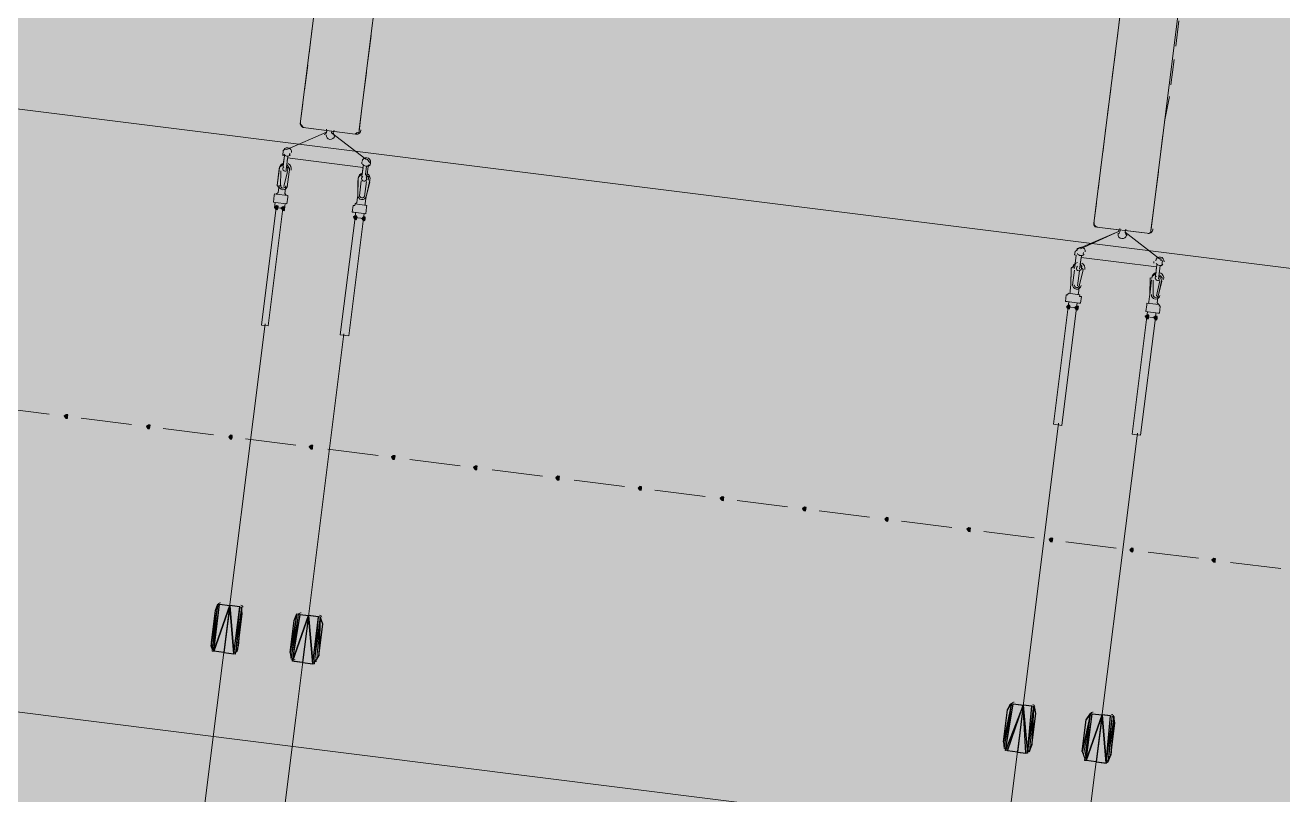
# Model space of a CAD drawing. Header units: metres. Extents: x -4 to 509425, y 7549 to 4732445.
# Drawn here: x 476061.07 to 476067.37, y 4719766.11 to 4719769.97 of the extents above; entities that cross this region are included whole.
import ezdxf

# ---------------------------------------------------------------- set-up
doc = ezdxf.new("R2010")
doc.units = ezdxf.units.M
doc.header["$LTSCALE"] = 0.01
doc.header["$MEASUREMENT"] = 0
doc.layers.get('0').update_dxf_attribs({"lineweight": 0})
doc.layers.add('_SUBESTACIÓN', color=1, linetype='Continuous')
doc.layers.add('SUBESTACION LA VID', color=253, linetype='Continuous')

# ---------------------------------------------------------------- blocks, each defined once
blk = doc.blocks.new('A$Cfff6051d')
at = {"layer": 'SUBESTACION LA VID', "transparency": 33554687}
h = blk.add_hatch(color=256, dxfattribs=at)
h.dxf.hatch_style = 2
h.paths.add_polyline_path([(476062.3392, 4719769.0539), (476062.3403, 4719769.0623), (476062.3319, 4719769.0633), (476062.3224, 4719769.056), (476062.3298, 4719769.0465), (476062.3382, 4719769.0455)])
h = blk.add_hatch(color=256, dxfattribs=at)
h.dxf.hatch_style = 2
h.paths.add_polyline_path([(476062.3728, 4719769.0497), (476062.3739, 4719769.0581), (476062.3655, 4719769.0591), (476062.356, 4719769.0518), (476062.3634, 4719769.0423), (476062.3718, 4719769.0413)])
h = blk.add_hatch(color=256, dxfattribs=at)
h.dxf.hatch_style = 2
h.paths.add_polyline_path([(476062.734, 4719769.0044), (476062.7351, 4719769.0128), (476062.7267, 4719769.0138), (476062.7172, 4719769.0065), (476062.7246, 4719768.997), (476062.733, 4719768.996)])
h = blk.add_hatch(color=256, dxfattribs=at)
h.dxf.hatch_style = 2
h.paths.add_polyline_path([(476062.776, 4719768.9991), (476062.7771, 4719769.0075), (476062.7687, 4719769.0086), (476062.7592, 4719769.0012), (476062.7666, 4719768.9918), (476062.775, 4719768.9907)])
h = blk.add_hatch(color=256, dxfattribs=at)
h.dxf.hatch_style = 2
h.paths.add_polyline_path([(476066.3042, 4719768.5568), (476066.3052, 4719768.5652), (476066.2968, 4719768.5662), (476066.2874, 4719768.5589), (476066.2947, 4719768.5494), (476066.3031, 4719768.5484)])
h = blk.add_hatch(color=256, dxfattribs=at)
h.dxf.hatch_style = 2
h.paths.add_polyline_path([(476066.3462, 4719768.5515), (476066.3472, 4719768.5599), (476066.3388, 4719768.561), (476066.3294, 4719768.5536), (476066.3367, 4719768.5442), (476066.3451, 4719768.5431)])
h = blk.add_hatch(color=256, dxfattribs=at)
h.dxf.hatch_style = 2
h.paths.add_polyline_path([(476066.699, 4719768.5073), (476066.7, 4719768.5157), (476066.6916, 4719768.5167), (476066.6822, 4719768.5094), (476066.6895, 4719768.4999), (476066.6979, 4719768.4989)])
h = blk.add_hatch(color=256, dxfattribs=at)
h.dxf.hatch_style = 2
h.paths.add_polyline_path([(476066.741, 4719768.502), (476066.742, 4719768.5104), (476066.7336, 4719768.5115), (476066.7242, 4719768.5041), (476066.7315, 4719768.4947), (476066.7399, 4719768.4936)])
h = blk.add_hatch(color=256, dxfattribs=at)
h.dxf.hatch_style = 2
h.paths.add_polyline_path([(476061.2867, 4719768.0084), (476061.2877, 4719768.0168), (476061.2793, 4719768.0178), (476061.2699, 4719768.0105), (476061.2772, 4719768.001), (476061.2856, 4719768)])
h = blk.add_hatch(color=256, dxfattribs=at)
h.dxf.hatch_style = 2
h.paths.add_polyline_path([(476061.6983, 4719767.9568), (476061.6993, 4719767.9652), (476061.6909, 4719767.9662), (476061.6815, 4719767.9589), (476061.6888, 4719767.9494), (476061.6972, 4719767.9484)])
h = blk.add_hatch(color=256, dxfattribs=at)
h.dxf.hatch_style = 2
h.paths.add_polyline_path([(476062.1099, 4719767.9052), (476062.1109, 4719767.9136), (476062.1025, 4719767.9146), (476062.0931, 4719767.9073), (476062.1004, 4719767.8978), (476062.1088, 4719767.8968)])
h = blk.add_hatch(color=256, dxfattribs=at)
h.dxf.hatch_style = 2
h.paths.add_polyline_path([(476062.5131, 4719767.8546), (476062.5142, 4719767.863), (476062.5058, 4719767.8641), (476062.4963, 4719767.8567), (476062.5036, 4719767.8473), (476062.512, 4719767.8462)])
h = blk.add_hatch(color=256, dxfattribs=at)
h.dxf.hatch_style = 2
h.paths.add_polyline_path([(476062.9247, 4719767.803), (476062.9258, 4719767.8114), (476062.9174, 4719767.8125), (476062.9079, 4719767.8051), (476062.9153, 4719767.7957), (476062.9237, 4719767.7946)])
h = blk.add_hatch(color=256, dxfattribs=at)
h.dxf.hatch_style = 2
h.paths.add_polyline_path([(476063.3363, 4719767.7514), (476063.3374, 4719767.7598), (476063.329, 4719767.7609), (476063.3195, 4719767.7535), (476063.3269, 4719767.7441), (476063.3353, 4719767.743)])
h = blk.add_hatch(color=256, dxfattribs=at)
h.dxf.hatch_style = 2
h.paths.add_polyline_path([(476063.748, 4719767.6998), (476063.749, 4719767.7082), (476063.7406, 4719767.7093), (476063.7312, 4719767.7019), (476063.7385, 4719767.6925), (476063.7469, 4719767.6914)])
h = blk.add_hatch(color=256, dxfattribs=at)
h.dxf.hatch_style = 2
h.paths.add_polyline_path([(476064.1596, 4719767.6482), (476064.1606, 4719767.6566), (476064.1522, 4719767.6576), (476064.1428, 4719767.6503), (476064.1501, 4719767.6408), (476064.1585, 4719767.6398)])
h = blk.add_hatch(color=256, dxfattribs=at)
h.dxf.hatch_style = 2
h.paths.add_polyline_path([(476064.5712, 4719767.5966), (476064.5722, 4719767.605), (476064.5638, 4719767.606), (476064.5544, 4719767.5987), (476064.5617, 4719767.5892), (476064.5701, 4719767.5882)])
h = blk.add_hatch(color=256, dxfattribs=at)
h.dxf.hatch_style = 2
h.paths.add_polyline_path([(476064.9828, 4719767.545), (476064.9839, 4719767.5534), (476064.9755, 4719767.5544), (476064.966, 4719767.5471), (476064.9734, 4719767.5376), (476064.9818, 4719767.5366)])
h = blk.add_hatch(color=256, dxfattribs=at)
h.dxf.hatch_style = 2
h.paths.add_polyline_path([(476065.3944, 4719767.4934), (476065.3955, 4719767.5018), (476065.3871, 4719767.5028), (476065.3776, 4719767.4955), (476065.385, 4719767.486), (476065.3934, 4719767.485)])
h = blk.add_hatch(color=256, dxfattribs=at)
h.dxf.hatch_style = 2
h.paths.add_polyline_path([(476065.806, 4719767.4418), (476065.8071, 4719767.4502), (476065.7987, 4719767.4512), (476065.7892, 4719767.4439), (476065.7966, 4719767.4344), (476065.805, 4719767.4334)])
h = blk.add_hatch(color=256, dxfattribs=at)
h.dxf.hatch_style = 2
h.paths.add_polyline_path([(476066.2177, 4719767.3902), (476066.2187, 4719767.3986), (476066.2103, 4719767.3996), (476066.2009, 4719767.3923), (476066.2082, 4719767.3828), (476066.2166, 4719767.3818)])
h = blk.add_hatch(color=256, dxfattribs=at)
h.dxf.hatch_style = 2
h.paths.add_polyline_path([(476066.6209, 4719767.3396), (476066.6219, 4719767.348), (476066.6135, 4719767.3491), (476066.6041, 4719767.3417), (476066.6114, 4719767.3323), (476066.6198, 4719767.3312)])
h = blk.add_hatch(color=256, dxfattribs=at)
h.dxf.hatch_style = 2
h.paths.add_polyline_path([(476067.0325, 4719767.288), (476067.0335, 4719767.2964), (476067.0251, 4719767.2975), (476067.0157, 4719767.2901), (476067.023, 4719767.2807), (476067.0314, 4719767.2796)])
at = {"layer": 'SUBESTACION LA VID', "lineweight": 15}
for p, q in [((476076.4761, 4719767.6143), (475978.9986, 4719779.835)), ((476076.1032, 4719764.6406), (475978.6258, 4719776.8613)), ((476066.5409, 4719769.9008), (476066.5567, 4719770.0268)), ((476062.496, 4719769.8277), (476062.5118, 4719769.9537)), ((476066.8507, 4719769.99), (476066.835, 4719769.864)), ((476062.8058, 4719769.9169), (476062.79, 4719769.7909)), ((476066.5167, 4719769.7076), (476066.5325, 4719769.8336)), ((476062.4728, 4719769.6429), (476062.4886, 4719769.7689)), ((476066.8265, 4719769.7968), (476066.8107, 4719769.6708)), ((476062.7826, 4719769.7321), (476062.7668, 4719769.6061)), ((476066.4936, 4719769.5228), (476066.5093, 4719769.6488)), ((476062.4517, 4719769.4749), (476062.4644, 4719769.5757)), ((476066.8034, 4719769.612), (476066.7792, 4719769.487)), ((476062.7584, 4719769.5389), (476062.7457, 4719769.4381)), ((476062.7268, 4719769.4234), (476062.4664, 4719769.456)), ((476066.4693, 4719769.3296), (476066.4851, 4719769.4556)), ((476062.3845, 4719769.3468), (476062.583, 4719769.4329)), ((476062.7793, 4719769.2973), (476062.6082, 4719769.4297)), ((476066.7707, 4719769.4198), (476066.7549, 4719769.2938)), ((476062.3656, 4719769.3321), (476062.3645, 4719769.3237)), ((476062.3992, 4719769.3279), (476062.3981, 4719769.3195)), ((476062.3634, 4719769.2471), (476062.3719, 4719769.3143)), ((476062.3803, 4719769.245), (476062.3887, 4719769.3122)), ((476062.7656, 4719769.2564), (476062.3876, 4719769.3038)), ((476062.7583, 4719769.1976), (476062.7667, 4719769.2648)), ((476062.7604, 4719769.2826), (476062.7593, 4719769.2742)), ((476062.7835, 4719769.1944), (476062.7919, 4719769.2616)), ((476062.8024, 4719769.2774), (476062.8013, 4719769.269)), ((476066.4462, 4719769.1448), (476066.462, 4719769.2708)), ((476062.3456, 4719769.2408), (476062.3361, 4719769.1652)), ((476062.354, 4719769.2397), (476062.3529, 4719769.1631)), ((476062.3876, 4719769.2355), (476062.3697, 4719769.161)), ((476062.396, 4719769.2345), (476062.3865, 4719769.1589)), ((476066.7476, 4719769.235), (476066.7318, 4719769.109)), ((476062.3435, 4719769.1557), (476062.3403, 4719769.1305)), ((476062.3771, 4719769.1515), (476062.3739, 4719769.1263)), ((476062.7404, 4719769.1913), (476062.7393, 4719769.1146)), ((476062.7572, 4719769.1892), (476062.7477, 4719769.1136)), ((476062.7824, 4719769.186), (476062.7729, 4719769.1104)), ((476062.7992, 4719769.1839), (476062.7813, 4719769.1094)), ((476062.3214, 4719769.1158), (476062.3172, 4719769.0822)), ((476062.3256, 4719769.0812), (476062.3224, 4719769.056)), ((476062.3844, 4719769.0738), (476062.3256, 4719769.0812)), ((476062.3256, 4719769.0812), (476062.3256, 4719769.0812)), ((476062.3298, 4719769.1148), (476062.3298, 4719769.1148)), ((476062.3308, 4719769.1232), (476062.3403, 4719769.1305)), ((476062.3897, 4719769.1158), (476062.3308, 4719769.1232)), ((476062.376, 4719769.0749), (476062.3728, 4719769.0497)), ((476062.3813, 4719769.1169), (476062.3739, 4719769.1263)), ((476062.3886, 4719769.1074), (476062.3844, 4719769.0738)), ((476062.3844, 4719769.0738), (476062.3844, 4719769.0738)), ((476062.3886, 4719769.1074), (476062.3886, 4719769.1074)), ((476062.7257, 4719769.0737), (476062.7351, 4719769.081)), ((476062.7257, 4719769.0737), (476062.7845, 4719769.0663)), ((476062.7383, 4719769.1062), (476062.7351, 4719769.081)), ((476062.7761, 4719769.0674), (476062.7771, 4719769.0758)), ((476062.7803, 4719769.101), (476062.7771, 4719769.0758)), ((476066.4251, 4719768.9768), (476066.4377, 4719769.0776)), ((476062.3308, 4719769.0549), (476062.2571, 4719768.4669)), ((476062.3644, 4719769.0507), (476062.2907, 4719768.4627)), ((476062.3644, 4719769.0507), (476062.3308, 4719769.0549)), ((476062.7162, 4719769.0663), (476062.712, 4719769.0327)), ((476062.7204, 4719769.0317), (476062.7792, 4719769.0243)), ((476062.7204, 4719769.0317), (476062.7204, 4719769.0317)), ((476062.7246, 4719769.0653), (476062.7246, 4719769.0653)), ((476062.7288, 4719769.0306), (476062.7256, 4719769.0054)), ((476062.7708, 4719769.0254), (476062.7676, 4719769.0002)), ((476062.7834, 4719769.0579), (476062.7792, 4719769.0243)), ((476062.7792, 4719769.0243), (476062.7792, 4719769.0243)), ((476062.7834, 4719769.0579), (476062.7834, 4719769.0579)), ((476066.7233, 4719769.0418), (476066.7107, 4719768.941)), ((476062.7256, 4719769.0054), (476062.6519, 4719768.4174)), ((476062.7676, 4719769.0002), (476062.6939, 4719768.4121)), ((476062.7256, 4719769.0054), (476062.7676, 4719769.0002)), ((476066.6918, 4719768.9263), (476066.4398, 4719768.9579)), ((476066.3578, 4719768.8487), (476066.5479, 4719768.9358)), ((476066.7527, 4719768.7992), (476066.5815, 4719768.9316)), ((476066.3284, 4719768.75), (476066.3368, 4719768.8172)), ((476066.3305, 4719768.8351), (476066.3295, 4719768.8267)), ((476066.3725, 4719768.8298), (476066.3715, 4719768.8214)), ((476066.3536, 4719768.7468), (476066.362, 4719768.814)), ((476066.739, 4719768.7583), (476066.361, 4719768.8056)), ((476066.7253, 4719768.7856), (476066.7243, 4719768.7772)), ((476066.7316, 4719768.6994), (476066.74, 4719768.7667)), ((476066.7484, 4719768.6973), (476066.7568, 4719768.7645)), ((476066.7673, 4719768.7803), (476066.7663, 4719768.7719)), ((476066.3105, 4719768.7437), (476066.3095, 4719768.6671)), ((476066.3273, 4719768.7416), (476066.3179, 4719768.666)), ((476066.3525, 4719768.7384), (476066.3431, 4719768.6628)), ((476066.3694, 4719768.7363), (476066.3515, 4719768.6618)), ((476066.7138, 4719768.6932), (476066.7043, 4719768.6176)), ((476066.7222, 4719768.6921), (476066.7211, 4719768.6154)), ((476066.3042, 4719768.6251), (476066.3053, 4719768.6335)), ((476066.3084, 4719768.6587), (476066.3053, 4719768.6335)), ((476066.3462, 4719768.6198), (476066.3473, 4719768.6282)), ((476066.3504, 4719768.6534), (476066.3473, 4719768.6282)), ((476066.7558, 4719768.6879), (476066.7379, 4719768.6133)), ((476066.7642, 4719768.6868), (476066.7463, 4719768.6123)), ((476066.2864, 4719768.6188), (476066.2821, 4719768.5851)), ((476066.3493, 4719768.5767), (476066.2905, 4719768.5841)), ((476066.2905, 4719768.5841), (476066.2905, 4719768.5841)), ((476066.2948, 4719768.6177), (476066.2948, 4719768.6177)), ((476066.3546, 4719768.6187), (476066.2958, 4719768.6261)), ((476066.3409, 4719768.5778), (476066.3378, 4719768.5526)), ((476066.3493, 4719768.5767), (476066.3493, 4719768.5767)), ((476066.3536, 4719768.6103), (476066.3536, 4719768.6103)), ((476066.362, 4719768.6093), (476066.3577, 4719768.5757)), ((476066.6896, 4719768.5682), (476066.6854, 4719768.5346)), ((476066.6896, 4719768.5682), (476066.6896, 4719768.5682)), ((476066.6906, 4719768.5766), (476066.7494, 4719768.5692)), ((476066.699, 4719768.5756), (476066.7001, 4719768.584)), ((476066.7032, 4719768.6092), (476066.7001, 4719768.584)), ((476066.7452, 4719768.6039), (476066.7421, 4719768.5787)), ((476066.7494, 4719768.5692), (476066.7421, 4719768.5787)), ((476066.3378, 4719768.5526), (476066.2641, 4719767.9646)), ((476066.3378, 4719768.5526), (476066.2958, 4719768.5578)), ((476066.6906, 4719768.5083), (476066.6169, 4719767.9203)), ((476066.7326, 4719768.5031), (476066.6589, 4719767.9151)), ((476066.6854, 4719768.5346), (476066.7442, 4719768.5272)), ((476066.6854, 4719768.5346), (476066.6854, 4719768.5346)), ((476066.6938, 4719768.5335), (476066.6906, 4719768.5083)), ((476066.6906, 4719768.5083), (476066.7326, 4719768.5031)), ((476066.7358, 4719768.5283), (476066.7326, 4719768.5031)), ((476066.7442, 4719768.5272), (476066.7442, 4719768.5272)), ((476066.7484, 4719768.5608), (476066.7484, 4719768.5608)), ((476066.7568, 4719768.5598), (476066.7526, 4719768.5262)), ((476062.2907, 4719768.4627), (476062.2571, 4719768.4669)), ((476062.6519, 4719768.4174), (476062.6939, 4719768.4121)), ((476061.1943, 4719768.02), (476060.9422, 4719768.0515)), ((476061.6059, 4719767.9684), (476061.3539, 4719767.9999)), ((476062.0175, 4719767.9167), (476061.7655, 4719767.9483)), ((476066.2641, 4719767.9646), (476066.2221, 4719767.9698)), ((476062.4291, 4719767.8651), (476062.1771, 4719767.8967)), ((476066.6169, 4719767.9203), (476066.6589, 4719767.9151)), ((476062.8407, 4719767.8135), (476062.5887, 4719767.8451)), ((476063.2523, 4719767.7619), (476063.0003, 4719767.7935)), ((476063.6639, 4719767.7103), (476063.4119, 4719767.7419)), ((476064.0756, 4719767.6587), (476063.8236, 4719767.6903)), ((476064.4788, 4719767.6082), (476064.2268, 4719767.6398)), ((476064.8904, 4719767.5566), (476064.6384, 4719767.5882)), ((476065.302, 4719767.505), (476065.05, 4719767.5366)), ((476065.7136, 4719767.4534), (476065.4616, 4719767.485)), ((476066.1252, 4719767.4018), (476065.8732, 4719767.4334)), ((476066.5369, 4719767.3502), (476066.2849, 4719767.3817)), ((476066.9485, 4719767.2986), (476066.6965, 4719767.3301)), ((476067.3601, 4719767.2469), (476067.1081, 4719767.2785)), ((476062.0476, 4719767.0683), (476062.1484, 4719767.0556)), ((476062.0685, 4719766.8267), (476062.098, 4719767.0619)), ((476062.4508, 4719767.0177), (476062.5432, 4719767.0061)), ((476062.4634, 4719766.7772), (476062.4928, 4719767.0124)), ((476062.1189, 4719766.8204), (476062.0181, 4719766.8331)), ((476062.5138, 4719766.7709), (476062.4214, 4719766.7825)), ((476066.021, 4719766.5701), (476066.1134, 4719766.5585)), ((476066.0419, 4719766.3286), (476066.0714, 4719766.5638)), ((476066.4158, 4719766.5206), (476066.5082, 4719766.509)), ((476066.4367, 4719766.2791), (476066.4662, 4719766.5143)), ((476066.0839, 4719766.3233), (476065.9915, 4719766.3349)), ((476066.4787, 4719766.2738), (476066.3863, 4719766.2854))]:
    blk.add_line(p, q, dxfattribs=at)
at = {"layer": 'SUBESTACION LA VID', "lineweight": 0}
for p, q in [((476062.098, 4719767.0619), (476062.0181, 4719766.8331)), ((476062.0392, 4719767.0693), (476062.0266, 4719767.0368)), ((476062.098, 4719767.0619), (476062.1189, 4719766.8204)), ((476062.1568, 4719767.0546), (476062.161, 4719767.0199)), ((476062.4928, 4719767.0124), (476062.413, 4719766.7836)), ((476062.434, 4719767.0198), (476062.4214, 4719766.9873)), ((476062.4928, 4719767.0124), (476062.5138, 4719766.7709)), ((476062.5516, 4719767.0051), (476062.5642, 4719766.9694)), ((476066.0714, 4719766.5638), (476065.9915, 4719766.3349)), ((476066.0126, 4719766.5712), (476065.9916, 4719766.5397)), ((476066.0714, 4719766.5638), (476066.0839, 4719766.3233)), ((476066.1218, 4719766.5575), (476066.1344, 4719766.5218)), ((476066.4662, 4719766.5143), (476066.3863, 4719766.2854)), ((476066.4074, 4719766.5217), (476066.3864, 4719766.4902)), ((476066.4662, 4719766.5143), (476066.4871, 4719766.2728)), ((476066.525, 4719766.5069), (476066.5292, 4719766.4723))]:
    blk.add_line(p, q, dxfattribs=at)
at = {"layer": 'SUBESTACION LA VID', "lineweight": 15}
for points in [[(476062.2571, 4719768.4669), (476062.2907, 4719768.4627), (476062.3644, 4719769.0507), (476062.3728, 4719769.0497), (476062.376, 4719769.0749), (476062.3844, 4719769.0738), (476062.3886, 4719769.1074), (476062.3897, 4719769.1158), (476062.3813, 4719769.1169), (476062.3739, 4719769.1263), (476062.3771, 4719769.1515), (476062.3865, 4719769.1589), (476062.396, 4719769.2345), (476062.3971, 4719769.2429), (476062.3981, 4719769.2513), (476062.3908, 4719769.2607), (476062.3834, 4719769.2702), (476062.3876, 4719769.3038), (476062.7656, 4719769.2564), (476062.7614, 4719769.2228), (476062.752, 4719769.2154), (476062.7425, 4719769.2081), (476062.7415, 4719769.1997), (476062.7393, 4719769.1146), (476062.7383, 4719769.1062), (476062.7351, 4719769.081), (476062.7257, 4719769.0737), (476062.7246, 4719769.0653), (476062.7162, 4719769.0663), (476062.712, 4719769.0327), (476062.7204, 4719769.0317), (476062.7288, 4719769.0306), (476062.7256, 4719769.0054), (476062.6519, 4719768.4174), (476062.6939, 4719768.4121), (476062.7676, 4719769.0002), (476062.7708, 4719769.0254), (476062.7792, 4719769.0243), (476062.7834, 4719769.0579), (476062.7845, 4719769.0663), (476062.7761, 4719769.0674), (476062.7771, 4719769.0758), (476062.7803, 4719769.101), (476062.7813, 4719769.1094), (476062.8003, 4719769.1923), (476062.7919, 4719769.1934), (476062.7929, 4719769.2018), (476062.794, 4719769.2102), (476062.7856, 4719769.2112), (476062.7782, 4719769.2207), (476062.7835, 4719769.2627), (476062.7919, 4719769.2616), (476062.8013, 4719769.269), (476062.8024, 4719769.2774), (476062.795, 4719769.2868), (476062.7877, 4719769.2963), (476062.7793, 4719769.2973), (476062.6082, 4719769.4297), (476062.6092, 4719769.4381), (476062.7268, 4719769.4234), (476062.7363, 4719769.4307), (476062.7447, 4719769.4297), (476062.7457, 4719769.4381), (476062.7468, 4719769.4465), (476063.0175, 4719771.6054)], [(476062.7224, 4719771.6338), (476062.4517, 4719769.4749), (476062.4591, 4719769.4655), (476062.4664, 4719769.456), (476062.584, 4719769.4413), (476062.583, 4719769.4329), (476062.3845, 4719769.3468), (476062.3761, 4719769.3479), (476062.3666, 4719769.3405), (476062.3656, 4719769.3321), (476062.3645, 4719769.3237), (476062.3635, 4719769.3153), (476062.3719, 4719769.3143), (476062.3666, 4719769.2723), (476062.3571, 4719769.2649), (476062.3477, 4719769.2576), (476062.3466, 4719769.2492), (476062.3361, 4719769.1652), (476062.3435, 4719769.1557), (476062.3403, 4719769.1305), (476062.3308, 4719769.1232), (476062.3224, 4719769.1242), (476062.3214, 4719769.1158), (476062.3172, 4719769.0822), (476062.3256, 4719769.0812), (476062.3224, 4719769.056), (476062.3308, 4719769.0549), (476062.2571, 4719768.4669)], [(476066.2221, 4719767.9698), (476066.2641, 4719767.9646), (476066.3378, 4719768.5526), (476066.3409, 4719768.5778), (476066.3493, 4719768.5767), (476066.3577, 4719768.5757), (476066.362, 4719768.6093), (476066.3536, 4719768.6103), (476066.3546, 4719768.6187), (476066.3462, 4719768.6198), (476066.3473, 4719768.6282), (476066.3504, 4719768.6534), (476066.3515, 4719768.6618), (476066.3694, 4719768.7363), (476066.3704, 4719768.7447), (476066.3631, 4719768.7542), (476066.3641, 4719768.7626), (476066.3568, 4719768.772), (476066.361, 4719768.8056), (476066.739, 4719768.7583), (476066.7348, 4719768.7246), (476066.7253, 4719768.7173), (476066.7159, 4719768.71), (476066.7148, 4719768.7016), (476066.7064, 4719768.7026), (476066.7043, 4719768.6176), (476066.7032, 4719768.6092), (476066.7001, 4719768.584), (476066.699, 4719768.5756), (476066.6906, 4719768.5766), (476066.6896, 4719768.5682), (476066.6854, 4719768.5346), (476066.6938, 4719768.5335), (476066.6906, 4719768.5083), (476066.6169, 4719767.9203), (476066.6589, 4719767.9151), (476066.7326, 4719768.5031), (476066.7358, 4719768.5283), (476066.7442, 4719768.5272), (476066.7526, 4719768.5262), (476066.7568, 4719768.5598), (476066.7494, 4719768.5692), (476066.7421, 4719768.5787), (476066.7452, 4719768.6039), (476066.7463, 4719768.6123), (476066.7652, 4719768.6952), (476066.7663, 4719768.7036), (476066.7589, 4719768.7131), (476066.7505, 4719768.7141), (476066.7516, 4719768.7225), (476066.7568, 4719768.7645), (476066.7652, 4719768.7635), (476066.7663, 4719768.7719), (476066.7673, 4719768.7803), (476066.7684, 4719768.7887), (476066.76, 4719768.7897), (476066.7611, 4719768.7981), (476066.7527, 4719768.7992), (476066.5815, 4719768.9316), (476066.5826, 4719768.94), (476066.6918, 4719768.9263), (476066.7002, 4719768.9252), (476066.7097, 4719768.9326), (476066.7107, 4719768.941), (476066.7118, 4719768.9494), (476066.9824, 4719771.1083)], [(476066.6958, 4719771.1357), (476066.4251, 4719768.9768), (476066.424, 4719768.9684), (476066.4314, 4719768.9589), (476066.4398, 4719768.9579), (476066.549, 4719768.9442), (476066.5479, 4719768.9358), (476066.3494, 4719768.8498), (476066.341, 4719768.8508), (476066.34, 4719768.8424), (476066.3305, 4719768.8351), (476066.3295, 4719768.8267), (476066.3284, 4719768.8183), (476066.3368, 4719768.8172), (476066.3316, 4719768.7752), (476066.3305, 4719768.7668), (476066.3221, 4719768.7679), (476066.3211, 4719768.7595), (476066.3116, 4719768.7521), (476066.3095, 4719768.6671), (476066.3084, 4719768.6587), (476066.3053, 4719768.6335), (476066.3042, 4719768.6251), (476066.2958, 4719768.6261), (476066.2948, 4719768.6177), (476066.2864, 4719768.6188), (476066.2821, 4719768.5851), (476066.2905, 4719768.5841), (476066.2989, 4719768.583), (476066.2958, 4719768.5578), (476066.2221, 4719767.9698)], [(476066.2989, 4719768.583), (476066.2958, 4719768.5578), (476066.2221, 4719767.9698)], [(476062.275, 4719768.4732), (476062.0338, 4719766.5495), (476057.6569, 4719731.6377)], [(476062.6698, 4719768.4237), (476062.4286, 4719766.5), (476058.0517, 4719731.5882)], [(476061.6303, 4719731.1396), (476066.0071, 4719766.0514), (476066.2483, 4719767.9751)], [(476066.6431, 4719767.9256), (476066.402, 4719766.0019), (476062.0251, 4719731.0901)], [(476062.0685, 4719766.8267), (476062.0181, 4719766.8331), (476062.0097, 4719766.8341), (476062.0108, 4719766.8425), (476062.0045, 4719766.8604), (476062.0066, 4719766.8772), (476062.0266, 4719767.0368), (476062.0382, 4719767.0609), (476062.0392, 4719767.0693), (476062.0476, 4719767.0683), (476062.098, 4719767.0619), (476062.0685, 4719766.8267)], [(476062.0108, 4719766.8425), (476062.0066, 4719766.8772), (476062.0266, 4719767.0368), (476062.0382, 4719767.0609)], [(476062.0685, 4719766.8267), (476062.1189, 4719766.8204), (476062.1273, 4719766.8194), (476062.1284, 4719766.8278), (476062.1389, 4719766.8435), (476062.141, 4719766.8603), (476062.161, 4719767.0199), (476062.1558, 4719767.0462), (476062.1568, 4719767.0546), (476062.1484, 4719767.0556), (476062.098, 4719767.0619), (476062.0685, 4719766.8267)], [(476062.1558, 4719767.0462), (476062.161, 4719767.0199), (476062.141, 4719766.8603), (476062.1284, 4719766.8278)], [(476062.4634, 4719766.7772), (476062.4214, 4719766.7825), (476062.413, 4719766.7836), (476062.414, 4719766.792), (476062.4056, 4719766.793), (476062.4077, 4719766.8098), (476062.4014, 4719766.8277), (476062.4214, 4719766.9873), (476062.433, 4719767.0114), (476062.434, 4719767.0198), (476062.4424, 4719767.0188), (476062.4508, 4719767.0177), (476062.4928, 4719767.0124), (476062.4634, 4719766.7772)], [(476062.4056, 4719766.793), (476062.4014, 4719766.8277), (476062.4214, 4719766.9873), (476062.433, 4719767.0114)], [(476062.4634, 4719766.7772), (476062.5138, 4719766.7709), (476062.5222, 4719766.7699), (476062.5232, 4719766.7783), (476062.5337, 4719766.794), (476062.5442, 4719766.8098), (476062.5642, 4719766.9694), (476062.5506, 4719766.9967), (476062.5516, 4719767.0051), (476062.5432, 4719767.0061), (476062.4928, 4719767.0124), (476062.4634, 4719766.7772)], [(476062.5506, 4719766.9967), (476062.5642, 4719766.9694), (476062.5442, 4719766.8098), (476062.5232, 4719766.7783)], [(476066.0419, 4719766.3286), (476065.9915, 4719766.3349), (476065.9831, 4719766.336), (476065.9841, 4719766.3444), (476065.9757, 4719766.3454), (476065.9779, 4719766.3622), (476065.9716, 4719766.3801), (476065.9916, 4719766.5397), (476066.0031, 4719766.5638), (476066.0126, 4719766.5712), (476066.021, 4719766.5701), (476066.0714, 4719766.5638), (476066.0419, 4719766.3286)], [(476065.9757, 4719766.3454), (476065.9716, 4719766.3801), (476065.9916, 4719766.5397), (476066.0031, 4719766.5638)], [(476066.0419, 4719766.3286), (476066.0839, 4719766.3233), (476066.0923, 4719766.3223), (476066.0934, 4719766.3307), (476066.1018, 4719766.3296), (476066.1039, 4719766.3464), (476066.1144, 4719766.3622), (476066.1344, 4719766.5218), (476066.1291, 4719766.548), (476066.1218, 4719766.5575), (476066.1134, 4719766.5585), (476066.0714, 4719766.5638), (476066.0419, 4719766.3286)], [(476066.1291, 4719766.548), (476066.1344, 4719766.5218), (476066.1144, 4719766.3622), (476066.1018, 4719766.3296)], [(476066.4367, 4719766.2791), (476066.3863, 4719766.2854), (476066.3779, 4719766.2865), (476066.379, 4719766.2949), (476066.3727, 4719766.3127), (476066.3664, 4719766.3306), (476066.3864, 4719766.4902), (476066.4063, 4719766.5133), (476066.4074, 4719766.5217), (476066.4158, 4719766.5206), (476066.4662, 4719766.5143), (476066.4367, 4719766.2791)], [(476066.379, 4719766.2949), (476066.3664, 4719766.3306), (476066.3864, 4719766.4902), (476066.4063, 4719766.5133)], [(476066.4367, 4719766.2791), (476066.4787, 4719766.2738), (476066.4871, 4719766.2728), (476066.4966, 4719766.2801), (476066.4987, 4719766.2969), (476066.5092, 4719766.3127), (476066.5292, 4719766.4723), (476066.524, 4719766.4985), (476066.525, 4719766.5069), (476066.5166, 4719766.508), (476066.5082, 4719766.509), (476066.4662, 4719766.5143), (476066.4367, 4719766.2791)], [(476066.524, 4719766.4985), (476066.5292, 4719766.4723), (476066.5092, 4719766.3127), (476066.4966, 4719766.2801)]]:
    blk.add_lwpolyline(points, dxfattribs=at)
at = {"layer": 'SUBESTACION LA VID'}
for points in [[(476062.3392, 4719769.0539), (476062.3403, 4719769.0623), (476062.3319, 4719769.0633), (476062.3224, 4719769.056), (476062.3298, 4719769.0465), (476062.3382, 4719769.0455)], [(476062.3728, 4719769.0497), (476062.3739, 4719769.0581), (476062.3655, 4719769.0591), (476062.356, 4719769.0518), (476062.3634, 4719769.0423), (476062.3718, 4719769.0413)], [(476062.734, 4719769.0044), (476062.7351, 4719769.0128), (476062.7267, 4719769.0138), (476062.7172, 4719769.0065), (476062.7246, 4719768.997), (476062.733, 4719768.996)], [(476062.776, 4719768.9991), (476062.7771, 4719769.0075), (476062.7687, 4719769.0086), (476062.7592, 4719769.0012), (476062.7666, 4719768.9918), (476062.775, 4719768.9907)], [(476066.3042, 4719768.5568), (476066.3052, 4719768.5652), (476066.2968, 4719768.5662), (476066.2874, 4719768.5589), (476066.2947, 4719768.5494), (476066.3031, 4719768.5484)], [(476066.3462, 4719768.5515), (476066.3472, 4719768.5599), (476066.3388, 4719768.561), (476066.3294, 4719768.5536), (476066.3367, 4719768.5442), (476066.3451, 4719768.5431)], [(476066.699, 4719768.5073), (476066.7, 4719768.5157), (476066.6916, 4719768.5167), (476066.6822, 4719768.5094), (476066.6895, 4719768.4999), (476066.6979, 4719768.4989)], [(476066.741, 4719768.502), (476066.742, 4719768.5104), (476066.7336, 4719768.5115), (476066.7242, 4719768.5041), (476066.7315, 4719768.4947), (476066.7399, 4719768.4936)], [(476061.2867, 4719768.0084), (476061.2877, 4719768.0168), (476061.2793, 4719768.0178), (476061.2699, 4719768.0105), (476061.2772, 4719768.001), (476061.2856, 4719768)], [(476061.6983, 4719767.9568), (476061.6993, 4719767.9652), (476061.6909, 4719767.9662), (476061.6815, 4719767.9589), (476061.6888, 4719767.9494), (476061.6972, 4719767.9484)], [(476062.1099, 4719767.9052), (476062.1109, 4719767.9136), (476062.1025, 4719767.9146), (476062.0931, 4719767.9073), (476062.1004, 4719767.8978), (476062.1088, 4719767.8968)], [(476062.5131, 4719767.8546), (476062.5142, 4719767.863), (476062.5058, 4719767.8641), (476062.4963, 4719767.8567), (476062.5036, 4719767.8473), (476062.512, 4719767.8462)], [(476062.9247, 4719767.803), (476062.9258, 4719767.8114), (476062.9174, 4719767.8125), (476062.9079, 4719767.8051), (476062.9153, 4719767.7957), (476062.9237, 4719767.7946)], [(476063.3363, 4719767.7514), (476063.3374, 4719767.7598), (476063.329, 4719767.7609), (476063.3195, 4719767.7535), (476063.3269, 4719767.7441), (476063.3353, 4719767.743)], [(476063.748, 4719767.6998), (476063.749, 4719767.7082), (476063.7406, 4719767.7093), (476063.7312, 4719767.7019), (476063.7385, 4719767.6925), (476063.7469, 4719767.6914)], [(476064.1596, 4719767.6482), (476064.1606, 4719767.6566), (476064.1522, 4719767.6576), (476064.1428, 4719767.6503), (476064.1501, 4719767.6408), (476064.1585, 4719767.6398)], [(476064.5712, 4719767.5966), (476064.5722, 4719767.605), (476064.5638, 4719767.606), (476064.5544, 4719767.5987), (476064.5617, 4719767.5892), (476064.5701, 4719767.5882)], [(476064.9828, 4719767.545), (476064.9839, 4719767.5534), (476064.9755, 4719767.5544), (476064.966, 4719767.5471), (476064.9734, 4719767.5376), (476064.9818, 4719767.5366)], [(476065.3944, 4719767.4934), (476065.3955, 4719767.5018), (476065.3871, 4719767.5028), (476065.3776, 4719767.4955), (476065.385, 4719767.486), (476065.3934, 4719767.485)], [(476065.806, 4719767.4418), (476065.8071, 4719767.4502), (476065.7987, 4719767.4512), (476065.7892, 4719767.4439), (476065.7966, 4719767.4344), (476065.805, 4719767.4334)], [(476066.2177, 4719767.3902), (476066.2187, 4719767.3986), (476066.2103, 4719767.3996), (476066.2009, 4719767.3923), (476066.2082, 4719767.3828), (476066.2166, 4719767.3818)], [(476066.6209, 4719767.3396), (476066.6219, 4719767.348), (476066.6135, 4719767.3491), (476066.6041, 4719767.3417), (476066.6114, 4719767.3323), (476066.6198, 4719767.3312)], [(476067.0325, 4719767.288), (476067.0335, 4719767.2964), (476067.0251, 4719767.2975), (476067.0157, 4719767.2901), (476067.023, 4719767.2807), (476067.0314, 4719767.2796)], [(476062.0266, 4719767.0368), (476062.0392, 4719767.0693), (476062.0066, 4719766.8772)], [(476062.098, 4719767.0619), (476062.0181, 4719766.8331), (476062.0476, 4719767.0683)], [(476062.0685, 4719766.8267), (476062.0181, 4719766.8331), (476062.098, 4719767.0619)], [(476062.0685, 4719766.8267), (476062.1189, 4719766.8204), (476062.098, 4719767.0619)], [(476062.098, 4719767.0619), (476062.1189, 4719766.8204), (476062.1484, 4719767.0556)], [(476062.161, 4719767.0199), (476062.1568, 4719767.0546), (476062.141, 4719766.8603)], [(476062.4214, 4719766.9873), (476062.434, 4719767.0198), (476062.4014, 4719766.8277)], [(476062.4928, 4719767.0124), (476062.413, 4719766.7836), (476062.4508, 4719767.0177)], [(476062.4634, 4719766.7772), (476062.413, 4719766.7836), (476062.4928, 4719767.0124)], [(476062.4634, 4719766.7772), (476062.5138, 4719766.7709), (476062.4928, 4719767.0124)], [(476062.4928, 4719767.0124), (476062.5138, 4719766.7709), (476062.5432, 4719767.0061)], [(476062.5642, 4719766.9694), (476062.5516, 4719767.0051), (476062.5442, 4719766.8098)], [(476065.9916, 4719766.5397), (476066.0126, 4719766.5712), (476065.9716, 4719766.3801)], [(476066.0714, 4719766.5638), (476065.9831, 4719766.336), (476066.021, 4719766.5701)], [(476066.0419, 4719766.3286), (476065.9915, 4719766.3349), (476066.0714, 4719766.5638)], [(476066.0419, 4719766.3286), (476066.0839, 4719766.3233), (476066.0714, 4719766.5638)], [(476066.0714, 4719766.5638), (476066.0923, 4719766.3223), (476066.1134, 4719766.5585)], [(476066.1344, 4719766.5218), (476066.1218, 4719766.5575), (476066.1144, 4719766.3622)], [(476066.3864, 4719766.4902), (476066.4074, 4719766.5217), (476066.3664, 4719766.3306)], [(476066.4662, 4719766.5143), (476066.3863, 4719766.2854), (476066.4158, 4719766.5206)], [(476066.4367, 4719766.2791), (476066.3863, 4719766.2854), (476066.4662, 4719766.5143)], [(476066.4367, 4719766.2791), (476066.4871, 4719766.2728), (476066.4662, 4719766.5143)], [(476066.4662, 4719766.5143), (476066.4871, 4719766.2728), (476066.5082, 4719766.509)], [(476066.5292, 4719766.4723), (476066.525, 4719766.5069), (476066.5092, 4719766.3127)]]:
    blk.add_lwpolyline(points, close=True, dxfattribs=at)
at = {"layer": 'SUBESTACION LA VID', "lineweight": 0}
for points in [[(476062.3392, 4719769.0539), (476062.3403, 4719769.0623), (476062.3319, 4719769.0633), (476062.3224, 4719769.056), (476062.3298, 4719769.0465), (476062.3382, 4719769.0455)], [(476062.3728, 4719769.0497), (476062.3739, 4719769.0581), (476062.3655, 4719769.0591), (476062.356, 4719769.0518), (476062.3634, 4719769.0423), (476062.3718, 4719769.0413)], [(476062.734, 4719769.0044), (476062.7351, 4719769.0128), (476062.7267, 4719769.0138), (476062.7172, 4719769.0065), (476062.7246, 4719768.997), (476062.733, 4719768.996)], [(476062.776, 4719768.9991), (476062.7771, 4719769.0075), (476062.7687, 4719769.0086), (476062.7592, 4719769.0012), (476062.7666, 4719768.9918), (476062.775, 4719768.9907)], [(476066.3042, 4719768.5568), (476066.3052, 4719768.5652), (476066.2968, 4719768.5662), (476066.2874, 4719768.5589), (476066.2947, 4719768.5494), (476066.3031, 4719768.5484)], [(476066.3462, 4719768.5515), (476066.3472, 4719768.5599), (476066.3388, 4719768.561), (476066.3294, 4719768.5536), (476066.3367, 4719768.5442), (476066.3451, 4719768.5431)], [(476066.699, 4719768.5073), (476066.7, 4719768.5157), (476066.6916, 4719768.5167), (476066.6822, 4719768.5094), (476066.6895, 4719768.4999), (476066.6979, 4719768.4989)], [(476066.741, 4719768.502), (476066.742, 4719768.5104), (476066.7336, 4719768.5115), (476066.7242, 4719768.5041), (476066.7315, 4719768.4947), (476066.7399, 4719768.4936)], [(476061.2867, 4719768.0084), (476061.2877, 4719768.0168), (476061.2793, 4719768.0178), (476061.2699, 4719768.0105), (476061.2772, 4719768.001), (476061.2856, 4719768)], [(476061.6983, 4719767.9568), (476061.6993, 4719767.9652), (476061.6909, 4719767.9662), (476061.6815, 4719767.9589), (476061.6888, 4719767.9494), (476061.6972, 4719767.9484)], [(476062.1099, 4719767.9052), (476062.1109, 4719767.9136), (476062.1025, 4719767.9146), (476062.0931, 4719767.9073), (476062.1004, 4719767.8978), (476062.1088, 4719767.8968)], [(476062.5131, 4719767.8546), (476062.5142, 4719767.863), (476062.5058, 4719767.8641), (476062.4963, 4719767.8567), (476062.5036, 4719767.8473), (476062.512, 4719767.8462)], [(476062.9247, 4719767.803), (476062.9258, 4719767.8114), (476062.9174, 4719767.8125), (476062.9079, 4719767.8051), (476062.9153, 4719767.7957), (476062.9237, 4719767.7946)], [(476063.3363, 4719767.7514), (476063.3374, 4719767.7598), (476063.329, 4719767.7609), (476063.3195, 4719767.7535), (476063.3269, 4719767.7441), (476063.3353, 4719767.743)], [(476063.748, 4719767.6998), (476063.749, 4719767.7082), (476063.7406, 4719767.7093), (476063.7312, 4719767.7019), (476063.7385, 4719767.6925), (476063.7469, 4719767.6914)], [(476064.1596, 4719767.6482), (476064.1606, 4719767.6566), (476064.1522, 4719767.6576), (476064.1428, 4719767.6503), (476064.1501, 4719767.6408), (476064.1585, 4719767.6398)], [(476064.5712, 4719767.5966), (476064.5722, 4719767.605), (476064.5638, 4719767.606), (476064.5544, 4719767.5987), (476064.5617, 4719767.5892), (476064.5701, 4719767.5882)], [(476064.9828, 4719767.545), (476064.9839, 4719767.5534), (476064.9755, 4719767.5544), (476064.966, 4719767.5471), (476064.9734, 4719767.5376), (476064.9818, 4719767.5366)], [(476065.3944, 4719767.4934), (476065.3955, 4719767.5018), (476065.3871, 4719767.5028), (476065.3776, 4719767.4955), (476065.385, 4719767.486), (476065.3934, 4719767.485)], [(476065.806, 4719767.4418), (476065.8071, 4719767.4502), (476065.7987, 4719767.4512), (476065.7892, 4719767.4439), (476065.7966, 4719767.4344), (476065.805, 4719767.4334)], [(476066.2177, 4719767.3902), (476066.2187, 4719767.3986), (476066.2103, 4719767.3996), (476066.2009, 4719767.3923), (476066.2082, 4719767.3828), (476066.2166, 4719767.3818)], [(476066.6209, 4719767.3396), (476066.6219, 4719767.348), (476066.6135, 4719767.3491), (476066.6041, 4719767.3417), (476066.6114, 4719767.3323), (476066.6198, 4719767.3312)], [(476067.0325, 4719767.288), (476067.0335, 4719767.2964), (476067.0251, 4719767.2975), (476067.0157, 4719767.2901), (476067.023, 4719767.2807), (476067.0314, 4719767.2796)], [(476062.0266, 4719767.0368), (476062.0392, 4719767.0693), (476062.0066, 4719766.8772)], [(476062.098, 4719767.0619), (476062.0181, 4719766.8331), (476062.0476, 4719767.0683)], [(476062.0685, 4719766.8267), (476062.0181, 4719766.8331), (476062.098, 4719767.0619)], [(476062.0685, 4719766.8267), (476062.1189, 4719766.8204), (476062.098, 4719767.0619)], [(476062.098, 4719767.0619), (476062.1189, 4719766.8204), (476062.1484, 4719767.0556)], [(476062.161, 4719767.0199), (476062.1568, 4719767.0546), (476062.141, 4719766.8603)], [(476062.4214, 4719766.9873), (476062.434, 4719767.0198), (476062.4014, 4719766.8277)], [(476062.4928, 4719767.0124), (476062.413, 4719766.7836), (476062.4508, 4719767.0177)], [(476062.4634, 4719766.7772), (476062.413, 4719766.7836), (476062.4928, 4719767.0124)], [(476062.4634, 4719766.7772), (476062.5138, 4719766.7709), (476062.4928, 4719767.0124)], [(476062.4928, 4719767.0124), (476062.5138, 4719766.7709), (476062.5432, 4719767.0061)], [(476062.5642, 4719766.9694), (476062.5516, 4719767.0051), (476062.5442, 4719766.8098)], [(476065.9916, 4719766.5397), (476066.0126, 4719766.5712), (476065.9716, 4719766.3801)], [(476066.0714, 4719766.5638), (476065.9831, 4719766.336), (476066.021, 4719766.5701)], [(476066.0419, 4719766.3286), (476065.9915, 4719766.3349), (476066.0714, 4719766.5638)], [(476066.0419, 4719766.3286), (476066.0839, 4719766.3233), (476066.0714, 4719766.5638)], [(476066.0714, 4719766.5638), (476066.0923, 4719766.3223), (476066.1134, 4719766.5585)], [(476066.1344, 4719766.5218), (476066.1218, 4719766.5575), (476066.1144, 4719766.3622)], [(476066.3864, 4719766.4902), (476066.4074, 4719766.5217), (476066.3664, 4719766.3306)], [(476066.4662, 4719766.5143), (476066.3863, 4719766.2854), (476066.4158, 4719766.5206)], [(476066.4367, 4719766.2791), (476066.3863, 4719766.2854), (476066.4662, 4719766.5143)], [(476066.4367, 4719766.2791), (476066.4871, 4719766.2728), (476066.4662, 4719766.5143)], [(476066.4662, 4719766.5143), (476066.4871, 4719766.2728), (476066.5082, 4719766.509)], [(476066.5292, 4719766.4723), (476066.525, 4719766.5069), (476066.5092, 4719766.3127)]]:
    blk.add_lwpolyline(points, close=True, dxfattribs=at)
for points in [[(476062.0392, 4719767.0693), (476062.0045, 4719766.8604), (476062.0392, 4719767.0693), (476062.0066, 4719766.8772)], [(476062.0097, 4719766.8341), (476062.0476, 4719767.0683), (476062.0108, 4719766.8425), (476062.0476, 4719767.0683), (476062.0108, 4719766.8425), (476062.0476, 4719767.0683), (476062.0108, 4719766.8425), (476062.0476, 4719767.0683)], [(476062.0392, 4719767.0693), (476062.0108, 4719766.8425), (476062.0392, 4719767.0693), (476062.0108, 4719766.8425)], [(476062.0476, 4719767.0683), (476062.0181, 4719766.8331), (476062.0476, 4719767.0683), (476062.0181, 4719766.8331), (476062.0476, 4719767.0683), (476062.0181, 4719766.8331)], [(476062.1484, 4719767.0556), (476062.1189, 4719766.8204), (476062.1484, 4719767.0556), (476062.1189, 4719766.8204)], [(476062.1484, 4719767.0556), (476062.1273, 4719766.8194), (476062.1484, 4719767.0556), (476062.1273, 4719766.8194)], [(476062.1484, 4719767.0556), (476062.1284, 4719766.8278), (476062.1484, 4719767.0556), (476062.1284, 4719766.8278), (476062.1484, 4719767.0556)], [(476062.1568, 4719767.0546), (476062.1284, 4719766.8278), (476062.1568, 4719767.0546), (476062.1284, 4719766.8278), (476062.1568, 4719767.0546), (476062.1284, 4719766.8278)], [(476062.1568, 4719767.0546), (476062.1389, 4719766.8435), (476062.1568, 4719767.0546), (476062.141, 4719766.8603)], [(476062.4424, 4719767.0188), (476062.4077, 4719766.8098), (476062.434, 4719767.0198), (476062.4014, 4719766.8277)], [(476062.4508, 4719767.0177), (476062.413, 4719766.7836), (476062.4508, 4719767.0177), (476062.413, 4719766.7836), (476062.4424, 4719767.0188), (476062.413, 4719766.7836), (476062.4424, 4719767.0188), (476062.414, 4719766.792), (476062.4424, 4719767.0188), (476062.4056, 4719766.793), (476062.4424, 4719767.0188), (476062.4056, 4719766.793), (476062.4424, 4719767.0188), (476062.4056, 4719766.793), (476062.4424, 4719767.0188), (476062.4056, 4719766.793)], [(476062.5432, 4719767.0061), (476062.5222, 4719766.7699), (476062.5432, 4719767.0061), (476062.5222, 4719766.7699), (476062.5432, 4719767.0061), (476062.5222, 4719766.7699), (476062.5432, 4719767.0061), (476062.5232, 4719766.7783), (476062.5516, 4719767.0051), (476062.5232, 4719766.7783), (476062.5516, 4719767.0051), (476062.5232, 4719766.7783), (476062.5516, 4719767.0051), (476062.5232, 4719766.7783), (476062.5516, 4719767.0051), (476062.5232, 4719766.7783)], [(476062.5516, 4719767.0051), (476062.5337, 4719766.794), (476062.5516, 4719767.0051), (476062.5442, 4719766.8098)], [(476062.0685, 4719766.8267), (476062.0181, 4719766.8331), (476062.0685, 4719766.8267)], [(476062.0685, 4719766.8267), (476062.1189, 4719766.8204), (476062.0685, 4719766.8267)], [(476062.4214, 4719766.7825), (476062.4634, 4719766.7772), (476062.413, 4719766.7836)], [(476062.4634, 4719766.7772), (476062.5138, 4719766.7709), (476062.4634, 4719766.7772)], [(476066.0126, 4719766.5712), (476065.9757, 4719766.3454), (476066.0126, 4719766.5712), (476065.9779, 4719766.3622), (476066.0126, 4719766.5712), (476065.9716, 4719766.3801)], [(476066.021, 4719766.5701), (476065.9831, 4719766.336), (476066.021, 4719766.5701), (476065.9831, 4719766.336), (476066.021, 4719766.5701), (476065.9831, 4719766.336), (476066.0126, 4719766.5712), (476065.9841, 4719766.3444), (476066.0126, 4719766.5712), (476065.9841, 4719766.3444), (476066.0126, 4719766.5712), (476065.9841, 4719766.3444), (476066.0126, 4719766.5712), (476065.9841, 4719766.3444)], [(476066.1134, 4719766.5585), (476066.0923, 4719766.3223), (476066.1134, 4719766.5585), (476066.0923, 4719766.3223), (476066.1134, 4719766.5585), (476066.0923, 4719766.3223), (476066.1218, 4719766.5575), (476066.0934, 4719766.3307), (476066.1218, 4719766.5575), (476066.0934, 4719766.3307), (476066.1218, 4719766.5575), (476066.0934, 4719766.3307)], [(476066.1218, 4719766.5575), (476066.1018, 4719766.3296), (476066.1218, 4719766.5575), (476066.1018, 4719766.3296), (476066.1218, 4719766.5575), (476066.1039, 4719766.3464), (476066.1218, 4719766.5575), (476066.1144, 4719766.3622)], [(476066.4074, 4719766.5217), (476066.3727, 4719766.3127), (476066.4074, 4719766.5217), (476066.3664, 4719766.3306)], [(476066.3863, 4719766.2854), (476066.4158, 4719766.5206), (476066.3779, 4719766.2865), (476066.4158, 4719766.5206), (476066.3779, 4719766.2865), (476066.4158, 4719766.5206), (476066.3779, 4719766.2865)], [(476066.4158, 4719766.5206), (476066.379, 4719766.2949), (476066.4158, 4719766.5206), (476066.379, 4719766.2949), (476066.4074, 4719766.5217), (476066.379, 4719766.2949), (476066.4074, 4719766.5217), (476066.379, 4719766.2949), (476066.4074, 4719766.5217), (476066.379, 4719766.2949)], [(476066.5082, 4719766.509), (476066.4871, 4719766.2728), (476066.5082, 4719766.509)], [(476066.5166, 4719766.508), (476066.4871, 4719766.2728), (476066.5166, 4719766.508), (476066.4871, 4719766.2728), (476066.5166, 4719766.508), (476066.4882, 4719766.2812)], [(476066.5166, 4719766.508), (476066.4966, 4719766.2801), (476066.5166, 4719766.508), (476066.4966, 4719766.2801), (476066.5166, 4719766.508), (476066.4966, 4719766.2801), (476066.5166, 4719766.508), (476066.4966, 4719766.2801), (476066.525, 4719766.5069), (476066.4987, 4719766.2969), (476066.525, 4719766.5069), (476066.5092, 4719766.3127)], [(476066.0419, 4719766.3286), (476065.9915, 4719766.3349), (476066.0419, 4719766.3286)], [(476066.0419, 4719766.3286), (476066.0839, 4719766.3233), (476066.0419, 4719766.3286)], [(476066.4367, 4719766.2791), (476066.3863, 4719766.2854), (476066.4367, 4719766.2791)], [(476066.4787, 4719766.2738), (476066.4367, 4719766.2791), (476066.4871, 4719766.2728)]]:
    blk.add_lwpolyline(points, dxfattribs=at)
at = {"layer": 'SUBESTACION LA VID', "lineweight": 15}
for points in [[(476062.4523, 4719769.4791), (476062.4516, 4719769.4736), (476062.4531, 4719769.4679), (476062.4565, 4719769.4635), (476062.46, 4719769.4591), (476062.4651, 4719769.4562), (476062.4706, 4719769.4555)], [(476062.5814, 4719769.4203), (476062.58, 4719769.4088), (476062.588, 4719769.3983), (476062.5994, 4719769.3967), (476062.6109, 4719769.3951), (476062.6215, 4719769.4029), (476062.6233, 4719769.4143)], [(476062.6212, 4719769.4429), (476062.6177, 4719769.4383), (476062.6163, 4719769.4325), (476062.6172, 4719769.4269), (476062.6181, 4719769.4212), (476062.6213, 4719769.4161), (476062.626, 4719769.4129)], [(476062.731, 4719769.4228), (476062.7373, 4719769.4221), (476062.7436, 4719769.4241), (476062.7481, 4719769.4284), (476062.7527, 4719769.4327), (476062.7552, 4719769.4388), (476062.7548, 4719769.4451)], [(476062.4081, 4719769.3311), (476062.4096, 4719769.3427), (476062.4013, 4719769.3533), (476062.3897, 4719769.3547), (476062.3781, 4719769.3562), (476062.3676, 4719769.3479), (476062.3661, 4719769.3363)], [(476062.3689, 4719769.3229), (476062.3722, 4719769.3173), (476062.378, 4719769.3135), (476062.3845, 4719769.3127), (476062.391, 4719769.3119), (476062.3975, 4719769.3141), (476062.4021, 4719769.3188)], [(476062.8029, 4719769.2816), (476062.8044, 4719769.2932), (476062.7961, 4719769.3038), (476062.7846, 4719769.3052), (476062.7729, 4719769.3067), (476062.7624, 4719769.2984), (476062.7609, 4719769.2868)], [(476062.7637, 4719769.2734), (476062.767, 4719769.2678), (476062.7728, 4719769.264), (476062.7793, 4719769.2632), (476062.7858, 4719769.2624), (476062.7923, 4719769.2646), (476062.7969, 4719769.2693)], [(476062.364, 4719769.2513), (476062.3631, 4719769.2443), (476062.368, 4719769.238), (476062.375, 4719769.2371), (476062.3819, 4719769.2362), (476062.3883, 4719769.2412), (476062.3892, 4719769.2481)], [(476062.7588, 4719769.2018), (476062.7579, 4719769.1948), (476062.7628, 4719769.1885), (476062.7698, 4719769.1876), (476062.7768, 4719769.1867), (476062.7831, 4719769.1917), (476062.784, 4719769.1986)], [(476062.345, 4719769.1683), (476062.3436, 4719769.1567), (476062.3518, 4719769.1462), (476062.3634, 4719769.1447), (476062.375, 4719769.1432), (476062.3856, 4719769.1515), (476062.387, 4719769.1631)], [(476062.3534, 4719769.1673), (476062.3526, 4719769.1603), (476062.3575, 4719769.154), (476062.3645, 4719769.1531), (476062.3714, 4719769.1522), (476062.3778, 4719769.1572), (476062.3786, 4719769.1641)], [(476062.7399, 4719769.1188), (476062.7384, 4719769.1072), (476062.7466, 4719769.0967), (476062.7582, 4719769.0952), (476062.7698, 4719769.0938), (476062.7804, 4719769.102), (476062.7819, 4719769.1136)], [(476062.7483, 4719769.1178), (476062.7474, 4719769.1108), (476062.7523, 4719769.1045), (476062.7593, 4719769.1036), (476062.7662, 4719769.1027), (476062.7726, 4719769.1077), (476062.7735, 4719769.1146)], [(476066.4256, 4719768.981), (476066.4249, 4719768.9754), (476066.4265, 4719768.9698), (476066.4299, 4719768.9654), (476066.4334, 4719768.9609), (476066.4384, 4719768.958), (476066.444, 4719768.9573)], [(476066.5861, 4719768.9458), (476066.5827, 4719768.9412), (476066.5813, 4719768.9354), (476066.5822, 4719768.9298), (476066.5831, 4719768.9241), (476066.5862, 4719768.9191), (476066.5909, 4719768.9158)], [(476066.696, 4719768.9258), (476066.7022, 4719768.925), (476066.7085, 4719768.927), (476066.7131, 4719768.9313), (476066.7177, 4719768.9356), (476066.7201, 4719768.9417), (476066.7198, 4719768.948)], [(476066.5464, 4719768.9232), (476066.5449, 4719768.9117), (476066.5529, 4719768.9012), (476066.5644, 4719768.8996), (476066.5758, 4719768.898), (476066.5865, 4719768.9058), (476066.5883, 4719768.9173)], [(476066.3815, 4719768.8329), (476066.3829, 4719768.8445), (476066.3747, 4719768.8551), (476066.3631, 4719768.8566), (476066.3515, 4719768.858), (476066.3409, 4719768.8498), (476066.3395, 4719768.8382)], [(476066.3422, 4719768.8248), (476066.3456, 4719768.8192), (476066.3513, 4719768.8154), (476066.3578, 4719768.8146), (476066.3643, 4719768.8138), (476066.3708, 4719768.816), (476066.3755, 4719768.8206)], [(476066.7763, 4719768.7834), (476066.7777, 4719768.795), (476066.7695, 4719768.8056), (476066.7579, 4719768.8071), (476066.7463, 4719768.8085), (476066.7357, 4719768.8003), (476066.7343, 4719768.7887)], [(476066.737, 4719768.7753), (476066.7404, 4719768.7697), (476066.7461, 4719768.7659), (476066.7526, 4719768.7651), (476066.7591, 4719768.7643), (476066.7657, 4719768.7665), (476066.7703, 4719768.7711)], [(476066.3373, 4719768.7531), (476066.3365, 4719768.7462), (476066.3414, 4719768.7398), (476066.3484, 4719768.739), (476066.3553, 4719768.7381), (476066.3617, 4719768.743), (476066.3625, 4719768.75)], [(476066.7321, 4719768.7037), (476066.7313, 4719768.6967), (476066.7362, 4719768.6903), (476066.7432, 4719768.6895), (476066.7501, 4719768.6886), (476066.7565, 4719768.6935), (476066.7573, 4719768.7005)], [(476066.3184, 4719768.6702), (476066.3169, 4719768.6586), (476066.3252, 4719768.648), (476066.3368, 4719768.6466), (476066.3484, 4719768.6451), (476066.359, 4719768.6533), (476066.3604, 4719768.6649)], [(476066.3268, 4719768.6691), (476066.3259, 4719768.6622), (476066.3309, 4719768.6558), (476066.3378, 4719768.655), (476066.3448, 4719768.6541), (476066.3511, 4719768.659), (476066.352, 4719768.666)], [(476066.7132, 4719768.6207), (476066.7118, 4719768.6091), (476066.72, 4719768.5985), (476066.7316, 4719768.5971), (476066.7432, 4719768.5956), (476066.7538, 4719768.6038), (476066.7552, 4719768.6154)], [(476066.7216, 4719768.6196), (476066.7207, 4719768.6127), (476066.7257, 4719768.6063), (476066.7326, 4719768.6055), (476066.7396, 4719768.6046), (476066.7459, 4719768.6095), (476066.7468, 4719768.6165)]]:
    blk.add_open_spline(points, degree=3, knots=[0, 0, 0, 0, 1, 1, 1, 2, 2, 2, 2], dxfattribs=at)
for points in [[(476062.5713, 4719769.4205), (476062.5817, 4719769.4252), (476062.5864, 4719769.4373), (476062.5821, 4719769.4478)], [(476062.3693, 4719769.2784), (476062.3562, 4719769.2751), (476062.347, 4719769.2633), (476062.3469, 4719769.2497)], [(476062.3693, 4719769.2601), (476062.3659, 4719769.2578), (476062.3639, 4719769.2539), (476062.3639, 4719769.2497)], [(476062.3889, 4719769.2466), (476062.3899, 4719769.2506), (476062.3889, 4719769.2549), (476062.3861, 4719769.258)], [(476062.4053, 4719769.2424), (476062.4086, 4719769.2555), (476062.4026, 4719769.2693), (476062.3907, 4719769.2757)], [(476062.7641, 4719769.2289), (476062.751, 4719769.2256), (476062.7418, 4719769.2138), (476062.7418, 4719769.2002)], [(476062.7642, 4719769.2106), (476062.7607, 4719769.2083), (476062.7587, 4719769.2044), (476062.7587, 4719769.2002)], [(476062.7837, 4719769.1971), (476062.7847, 4719769.2011), (476062.7837, 4719769.2054), (476062.781, 4719769.2085)], [(476062.8001, 4719769.1929), (476062.8034, 4719769.2061), (476062.7974, 4719769.2198), (476062.7855, 4719769.2262)], [(476066.5447, 4719768.9223), (476066.555, 4719768.927), (476066.5598, 4719768.9391), (476066.5554, 4719768.9497)], [(476066.3427, 4719768.7803), (476066.3295, 4719768.777), (476066.3203, 4719768.7652), (476066.3203, 4719768.7516)], [(476066.3427, 4719768.762), (476066.3393, 4719768.7596), (476066.3372, 4719768.7557), (476066.3372, 4719768.7516)], [(476066.3622, 4719768.7484), (476066.3633, 4719768.7525), (476066.3622, 4719768.7568), (476066.3595, 4719768.7599)], [(476066.3787, 4719768.7443), (476066.382, 4719768.7574), (476066.376, 4719768.7711), (476066.3641, 4719768.7776)], [(476066.7375, 4719768.7308), (476066.7243, 4719768.7275), (476066.7151, 4719768.7156), (476066.7151, 4719768.7021)], [(476066.7375, 4719768.7125), (476066.7341, 4719768.7101), (476066.732, 4719768.7062), (476066.732, 4719768.7021)], [(476066.7571, 4719768.6989), (476066.7581, 4719768.703), (476066.7571, 4719768.7073), (476066.7543, 4719768.7104)], [(476066.7735, 4719768.6948), (476066.7768, 4719768.7079), (476066.7708, 4719768.7217), (476066.7589, 4719768.7281)], [(476062.0529, 4719767.0761), (476062.0476, 4719767.0768), (476062.0424, 4719767.0741), (476062.04, 4719767.0693)], [(476062.1645, 4719767.0535), (476062.1634, 4719767.0588), (476062.1591, 4719767.0628), (476062.1537, 4719767.0635)], [(476062.4561, 4719767.0256), (476062.4508, 4719767.0263), (476062.4456, 4719767.0235), (476062.4432, 4719767.0187)], [(476062.5593, 4719767.004), (476062.5582, 4719767.0093), (476062.5539, 4719767.0133), (476062.5485, 4719767.014)], [(476062.0126, 4719766.8507), (476062.0137, 4719766.8455), (476062.0181, 4719766.8416), (476062.0234, 4719766.8409)], [(476062.1242, 4719766.8283), (476062.1296, 4719766.8276), (476062.1348, 4719766.8304), (476062.1372, 4719766.8353)], [(476062.4158, 4719766.8002), (476062.417, 4719766.795), (476062.4213, 4719766.791), (476062.4266, 4719766.7904)], [(476062.519, 4719766.7788), (476062.5244, 4719766.7781), (476062.5296, 4719766.7809), (476062.532, 4719766.7858)], [(476066.0262, 4719766.578), (476066.0209, 4719766.5787), (476066.0158, 4719766.5759), (476066.0133, 4719766.5711)], [(476066.1295, 4719766.5564), (476066.1284, 4719766.5617), (476066.124, 4719766.5657), (476066.1186, 4719766.5664)], [(476066.4211, 4719766.5285), (476066.4157, 4719766.5292), (476066.4106, 4719766.5264), (476066.4081, 4719766.5216)], [(476066.5243, 4719766.5069), (476066.5232, 4719766.5122), (476066.5188, 4719766.5162), (476066.5135, 4719766.5169)], [(476065.9859, 4719766.3526), (476065.9871, 4719766.3474), (476065.9914, 4719766.3435), (476065.9968, 4719766.3428)], [(476066.0892, 4719766.3312), (476066.0945, 4719766.3305), (476066.0997, 4719766.3333), (476066.1021, 4719766.3382)], [(476066.3807, 4719766.3031), (476066.3819, 4719766.2979), (476066.3863, 4719766.294), (476066.3916, 4719766.2933)], [(476066.484, 4719766.2817), (476066.4893, 4719766.281), (476066.4946, 4719766.2838), (476066.4969, 4719766.2887)]]:
    blk.add_open_spline(points, degree=3, dxfattribs=at)
at = {"layer": 'SUBESTACION LA VID'}
for points in [[(475976.8769, 4719766.927), (475976.8769, 4719766.927), (475976.8959, 4719767.0782), (475976.8959, 4719767.0782), (475976.8959, 4719767.0782), (476072.6239, 4719754.9233), (476072.6239, 4719754.9233), (476072.6239, 4719754.9233), (475976.8769, 4719766.927), (475976.8769, 4719766.927)], [(475976.8959, 4719767.0782), (475976.8959, 4719767.0782), (476072.6239, 4719754.9233), (476072.6239, 4719754.9233), (476072.6239, 4719754.9233), (476072.6429, 4719755.0745), (476072.6429, 4719755.0745), (476072.6429, 4719755.0745), (475976.8959, 4719767.0782), (475976.8959, 4719767.0782)]]:
    blk.add_open_spline(points, degree=3, knots=[0, 0, 0, 0, 1, 1, 1, 2, 2, 2, 3, 3, 3, 3], dxfattribs=at)
at = {"layer": 'SUBESTACION LA VID', "lineweight": 0}
for points in [[(475976.8769, 4719766.927), (475976.8769, 4719766.927), (475976.8959, 4719767.0782), (475976.8959, 4719767.0782), (475976.8959, 4719767.0782), (476072.6239, 4719754.9233), (476072.6239, 4719754.9233), (476072.6239, 4719754.9233), (475976.8769, 4719766.927), (475976.8769, 4719766.927)], [(475976.8959, 4719767.0782), (475976.8959, 4719767.0782), (476072.6239, 4719754.9233), (476072.6239, 4719754.9233), (476072.6239, 4719754.9233), (476072.6429, 4719755.0745), (476072.6429, 4719755.0745), (476072.6429, 4719755.0745), (475976.8959, 4719767.0782), (475976.8959, 4719767.0782)]]:
    blk.add_open_spline(points, degree=3, knots=[0, 0, 0, 0, 1, 1, 1, 2, 2, 2, 3, 3, 3, 3], dxfattribs=at)

msp = doc.modelspace()

# ---------------------------------------------------------------- hatches: boundary and pattern name
at = {"layer": '_SUBESTACIÓN', "transparency": 33554559}
h = msp.add_hatch(color=1, dxfattribs=at)
h.dxf.hatch_style = 1
h.paths.add_polyline_path([(475968.6399, 4719805.825), (476089.9386, 4719790.615), (476078.1686, 4719696.74), (475956.8686, 4719711.9502)])

# ---------------------------------------------------------------- block references
at = {"linetype": 'Continuous'}
msp.add_blockref('A$Cfff6051d', (0, 0), dxfattribs=at)

doc.saveas('drawing.dxf')
